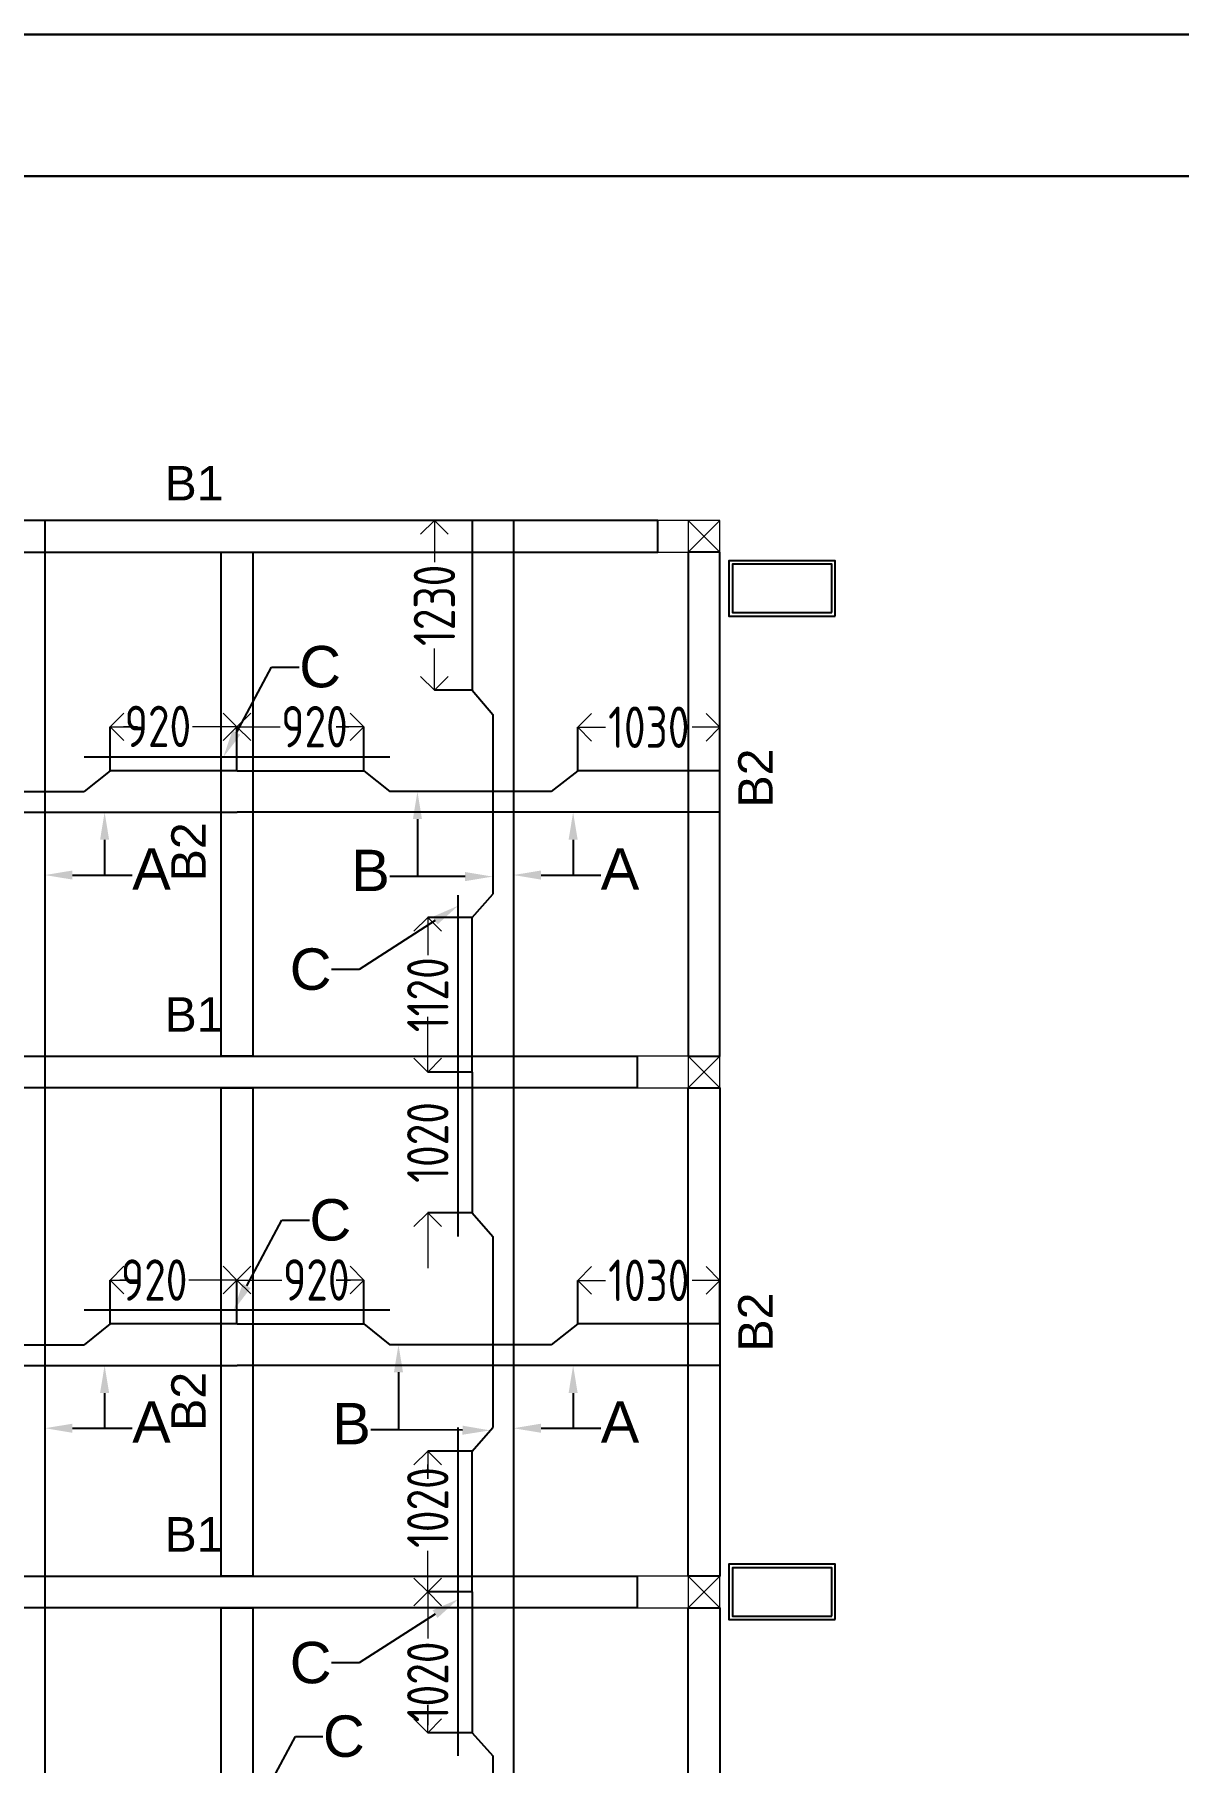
# Model space of a CAD drawing. Header units: inches. Extents: x -605 to 2991212, y -2872845 to 0.
# Drawn here: x 2847943 to 2856234, y -2243200 to -2230683 of the extents above; entities that cross this region are included whole.
import ezdxf
from ezdxf import colors
from ezdxf.entities.mleader import LeaderData, LeaderLine
from ezdxf.enums import TextEntityAlignment as Align
from ezdxf.math import Vec2, Vec3

# ---------------------------------------------------------------- set-up
doc = ezdxf.new("R2010")
doc.units = ezdxf.units.IN
doc.header["$LTSCALE"] = 600
doc.header["$MEASUREMENT"] = 0
for name, color, linetype, lineweight in [('rDIMension', 1, 'Continuous', 18), ('rRCC 2', 40, 'Continuous', 15), ('rREINF 1', 1, 'Continuous', 25), ('rSHEET', 2, 'Continuous', 30)]:
    doc.layers.add(name, color=color, linetype=linetype, lineweight=lineweight)
doc.styles.add('DIM', font='geniso.shx', dxfattribs={"width": 0.85})
doc.styles.get("Standard").update_dxf_attribs({"font": 'arial.ttf'})
doc.dimstyles.new('ST-100', dxfattribs={"dimscale": 100, "dimtxt": 2.5, "dimasz": 2, "dimexe": 0.18, "dimexo": 0.0625, "dimgap": 0.2, "dimtad": 0, "dimdec": 0, "dimzin": 0, "dimdsep": 46, "dimtxsty": 'DIM', "dimblk": 'OPEN90', "dimcen": 0.09, "dimclrd": 256, "dimclrt": 7, "dimadec": 0, "dimazin": 0, "dimtfac": 1, "dimtdec": 0, "dimtofl": 0, "dimtmove": 0, "dimatfit": 3, "dimldrblk": 'OPEN90', "dimfxl": 1, "dimtolj": 1, "dimtzin": 0, "dimlwd": -1, "dimarcsym": 0})

# ---------------------------------------------------------------- blocks, each defined once
blk = doc.blocks.new('_Open90')
at = {"color": 0, "linetype": 'ByBlock', "lineweight": -2}
for p, q in [((0, 0), (-1, 0)), ((-0.5, 0.5), (0, 0)), ((0, 0), (-0.5, -0.5))]:
    blk.add_line(p, q, dxfattribs=at)
blk = doc.blocks.new('*D973')
at = {"layer": 'Defpoints', "color": 0, "linetype": 'ByBlock'}
for p in [(2849410, -2235698), (2848490, -2236017), (2849410, -2236017)]:
    blk.add_point(p, dxfattribs=at)
at = {"layer": 'rDIMension', "color": 0, "linetype": 'ByBlock', "lineweight": -2}
for p, q in [((2848490, -2236017), (2848490, -2235698)), ((2849410, -2236017), (2849410, -2235698))]:
    blk.add_line(p, q, dxfattribs=at)
at = {"layer": 'rDIMension'}
for p, q in [((2848690, -2235698), (2848588, -2235698)), ((2849210, -2235698), (2849087, -2235698))]:
    blk.add_line(p, q, dxfattribs=at)
at = {"layer": 'rDIMension', "linetype": 'ByBlock', "xscale": 200, "yscale": 200, "zscale": 200, "rotation": 180}
blk.add_blockref('_Open90', (2848490, -2235698), dxfattribs=at)
at = {"layer": 'rDIMension', "linetype": 'ByBlock', "xscale": 200, "yscale": 200, "zscale": 200}
blk.add_blockref('_Open90', (2849410, -2235698), dxfattribs=at)
at = {"layer": 'rDIMension', "color": 7, "linetype": 'ByBlock', "insert": (2848837, -2235695), "char_height": 300, "attachment_point": 5, "style": 'DIM'}
blk.add_mtext('\\A1;920', dxfattribs=at)
blk = doc.blocks.new('*D974')
at = {"layer": 'Defpoints', "color": 0, "linetype": 'ByBlock'}
for p in [(2851880, -2235701), (2851880, -2236017), (2852910, -2236017)]:
    blk.add_point(p, dxfattribs=at)
at = {"layer": 'rDIMension', "color": 0, "linetype": 'ByBlock', "lineweight": -2}
for p, q in [((2851880, -2236017), (2851880, -2235701)), ((2852910, -2236017), (2852910, -2235701))]:
    blk.add_line(p, q, dxfattribs=at)
at = {"layer": 'rDIMension'}
for p, q in [((2852080, -2235701), (2852082, -2235701)), ((2852710, -2235701), (2852709, -2235701))]:
    blk.add_line(p, q, dxfattribs=at)
at = {"layer": 'rDIMension', "linetype": 'ByBlock', "xscale": 200, "yscale": 200, "zscale": 200, "rotation": 180}
blk.add_blockref('_Open90', (2851880, -2235701), dxfattribs=at)
at = {"layer": 'rDIMension', "linetype": 'ByBlock', "xscale": 200, "yscale": 200, "zscale": 200}
blk.add_blockref('_Open90', (2852910, -2235701), dxfattribs=at)
at = {"layer": 'rDIMension', "color": 7, "linetype": 'ByBlock', "insert": (2852395, -2235701), "char_height": 300, "attachment_point": 5, "style": 'DIM'}
blk.add_mtext('\\A1;1030', dxfattribs=at)
blk = doc.blocks.new('*D975')
at = {"layer": 'Defpoints', "color": 0, "linetype": 'ByBlock'}
for p in [(2849410, -2235698), (2849410, -2236017), (2850330, -2236017)]:
    blk.add_point(p, dxfattribs=at)
at = {"layer": 'rDIMension', "color": 0, "linetype": 'ByBlock', "lineweight": -2}
for p, q in [((2849410, -2236017), (2849410, -2235698)), ((2850330, -2236017), (2850330, -2235698))]:
    blk.add_line(p, q, dxfattribs=at)
at = {"layer": 'rDIMension'}
for p, q in [((2849610, -2235698), (2849722, -2235698)), ((2850130, -2235698), (2850221, -2235698))]:
    blk.add_line(p, q, dxfattribs=at)
at = {"layer": 'rDIMension', "linetype": 'ByBlock', "xscale": 200, "yscale": 200, "zscale": 200, "rotation": 180}
blk.add_blockref('_Open90', (2849410, -2235698), dxfattribs=at)
at = {"layer": 'rDIMension', "linetype": 'ByBlock', "xscale": 200, "yscale": 200, "zscale": 200}
blk.add_blockref('_Open90', (2850330, -2235698), dxfattribs=at)
at = {"layer": 'rDIMension', "color": 7, "linetype": 'ByBlock', "insert": (2849972, -2235697), "char_height": 300, "attachment_point": 5, "style": 'DIM'}
blk.add_mtext('\\A1;920', dxfattribs=at)
blk = doc.blocks.new('*D978')
at = {"layer": 'Defpoints', "color": 0, "linetype": 'ByBlock'}
for p in [(2851114, -2237079), (2850793, -2238199), (2851114, -2238199)]:
    blk.add_point(p, dxfattribs=at)
at = {"layer": 'rDIMension', "color": 0, "linetype": 'ByBlock', "lineweight": -2}
for p, q in [((2851114, -2237079), (2850793, -2237079)), ((2851114, -2238199), (2850793, -2238199))]:
    blk.add_line(p, q, dxfattribs=at)
at = {"layer": 'rDIMension'}
for p, q in [((2850793, -2237279), (2850793, -2237351)), ((2850793, -2237999), (2850793, -2237927))]:
    blk.add_line(p, q, dxfattribs=at)
at = {"layer": 'rDIMension', "linetype": 'ByBlock', "xscale": 200, "yscale": 200, "zscale": 200}
for p, rotation in [((2850793, -2237079), 90), ((2850793, -2238199), 270)]:
    blk.add_blockref('_Open90', p, dxfattribs=dict(at, rotation=rotation))
at = {"layer": 'rDIMension', "color": 7, "linetype": 'ByBlock', "insert": (2850793, -2237639), "char_height": 300, "attachment_point": 5, "rotation": 90, "style": 'DIM'}
blk.add_mtext('\\A1;1120', dxfattribs=at)
blk = doc.blocks.new('*D979')
at = {"layer": 'Defpoints', "color": 0, "linetype": 'ByBlock'}
for p in [(2850841, -2234203), (2851114, -2234203), (2851114, -2235433)]:
    blk.add_point(p, dxfattribs=at)
at = {"layer": 'rDIMension', "color": 0, "linetype": 'ByBlock', "lineweight": -2}
for p, q in [((2851114, -2234203), (2850841, -2234203)), ((2851114, -2235433), (2850841, -2235433))]:
    blk.add_line(p, q, dxfattribs=at)
at = {"layer": 'rDIMension'}
for p, q in [((2850841, -2234403), (2850841, -2234505)), ((2850841, -2235233), (2850841, -2235131))]:
    blk.add_line(p, q, dxfattribs=at)
at = {"layer": 'rDIMension', "linetype": 'ByBlock', "xscale": 200, "yscale": 200, "zscale": 200}
for p, rotation in [((2850841, -2234203), 90), ((2850841, -2235433), 270)]:
    blk.add_blockref('_Open90', p, dxfattribs=dict(at, rotation=rotation))
at = {"layer": 'rDIMension', "color": 7, "linetype": 'ByBlock', "insert": (2850841, -2234818), "char_height": 300, "attachment_point": 5, "rotation": 90, "style": 'DIM'}
blk.add_mtext('\\A1;1230', dxfattribs=at)
blk = doc.blocks.new('*D981')
at = {"layer": 'Defpoints', "color": 0, "linetype": 'ByBlock'}
for p in [(2849410, -2239706), (2848490, -2240024), (2849410, -2240024)]:
    blk.add_point(p, dxfattribs=at)
at = {"layer": 'rDIMension', "color": 0, "linetype": 'ByBlock', "lineweight": -2}
for p, q in [((2848490, -2240024), (2848490, -2239706)), ((2849410, -2240024), (2849410, -2239706))]:
    blk.add_line(p, q, dxfattribs=at)
at = {"layer": 'rDIMension'}
for p, q in [((2848690, -2239706), (2848560, -2239706)), ((2849210, -2239706), (2849060, -2239706))]:
    blk.add_line(p, q, dxfattribs=at)
at = {"layer": 'rDIMension', "linetype": 'ByBlock', "xscale": 200, "yscale": 200, "zscale": 200, "rotation": 180}
blk.add_blockref('_Open90', (2848490, -2239706), dxfattribs=at)
at = {"layer": 'rDIMension', "linetype": 'ByBlock', "xscale": 200, "yscale": 200, "zscale": 200}
blk.add_blockref('_Open90', (2849410, -2239706), dxfattribs=at)
at = {"layer": 'rDIMension', "color": 7, "linetype": 'ByBlock', "insert": (2848810, -2239706), "char_height": 300, "attachment_point": 5, "style": 'DIM'}
blk.add_mtext('\\A1;920', dxfattribs=at)
blk = doc.blocks.new('*D982')
at = {"layer": 'Defpoints', "color": 0, "linetype": 'ByBlock'}
for p in [(2851880, -2239708), (2851880, -2240024), (2852910, -2240024)]:
    blk.add_point(p, dxfattribs=at)
at = {"layer": 'rDIMension', "color": 0, "linetype": 'ByBlock', "lineweight": -2}
for p, q in [((2851880, -2240024), (2851880, -2239708)), ((2852910, -2240024), (2852910, -2239708))]:
    blk.add_line(p, q, dxfattribs=at)
at = {"layer": 'rDIMension'}
for p, q in [((2852080, -2239708), (2852082, -2239708)), ((2852710, -2239708), (2852709, -2239708))]:
    blk.add_line(p, q, dxfattribs=at)
at = {"layer": 'rDIMension', "linetype": 'ByBlock', "xscale": 200, "yscale": 200, "zscale": 200, "rotation": 180}
blk.add_blockref('_Open90', (2851880, -2239708), dxfattribs=at)
at = {"layer": 'rDIMension', "linetype": 'ByBlock', "xscale": 200, "yscale": 200, "zscale": 200}
blk.add_blockref('_Open90', (2852910, -2239708), dxfattribs=at)
at = {"layer": 'rDIMension', "color": 7, "linetype": 'ByBlock', "insert": (2852395, -2239708), "char_height": 300, "attachment_point": 5, "style": 'DIM'}
blk.add_mtext('\\A1;1030', dxfattribs=at)
blk = doc.blocks.new('*D983')
at = {"layer": 'Defpoints', "color": 0, "linetype": 'ByBlock'}
for p in [(2849410, -2239706), (2849410, -2240024), (2850330, -2240024)]:
    blk.add_point(p, dxfattribs=at)
at = {"layer": 'rDIMension', "color": 0, "linetype": 'ByBlock', "lineweight": -2}
for p, q in [((2849410, -2240024), (2849410, -2239706)), ((2850330, -2240024), (2850330, -2239706))]:
    blk.add_line(p, q, dxfattribs=at)
at = {"layer": 'rDIMension'}
for p, q in [((2849610, -2239706), (2849735, -2239706)), ((2850130, -2239706), (2850234, -2239706))]:
    blk.add_line(p, q, dxfattribs=at)
at = {"layer": 'rDIMension', "linetype": 'ByBlock', "xscale": 200, "yscale": 200, "zscale": 200, "rotation": 180}
blk.add_blockref('_Open90', (2849410, -2239706), dxfattribs=at)
at = {"layer": 'rDIMension', "linetype": 'ByBlock', "xscale": 200, "yscale": 200, "zscale": 200}
blk.add_blockref('_Open90', (2850330, -2239706), dxfattribs=at)
at = {"layer": 'rDIMension', "color": 7, "linetype": 'ByBlock', "insert": (2849985, -2239705), "char_height": 300, "attachment_point": 5, "style": 'DIM'}
blk.add_mtext('\\A1;920', dxfattribs=at)
blk = doc.blocks.new('*D1053')
at = {"layer": 'Defpoints', "color": 0, "linetype": 'ByBlock'}
for p in [(2850793, -2238199), (2851114, -2238199), (2851114, -2239219)]:
    blk.add_point(p, dxfattribs=at)
at = {"layer": 'rDIMension'}
for p, q in [((2850793, -2237999), (2850793, -2237799)), ((2850793, -2239419), (2850793, -2239619))]:
    blk.add_line(p, q, dxfattribs=at)
at = {"layer": 'rDIMension', "color": 0, "linetype": 'ByBlock', "lineweight": -2}
for p, q in [((2851114, -2238199), (2850793, -2238199)), ((2851114, -2239219), (2850793, -2239219))]:
    blk.add_line(p, q, dxfattribs=at)
at = {"layer": 'rDIMension', "linetype": 'ByBlock', "xscale": 200, "yscale": 200, "zscale": 200}
for p, rotation in [((2850793, -2238199), 270), ((2850793, -2239219), 90)]:
    blk.add_blockref('_Open90', p, dxfattribs=dict(at, rotation=rotation))
at = {"layer": 'rDIMension', "color": 7, "linetype": 'ByBlock', "insert": (2850793, -2238709), "char_height": 300, "attachment_point": 5, "rotation": 90, "style": 'DIM'}
blk.add_mtext('\\A1;1020', dxfattribs=at)
blk = doc.blocks.new('*D1054')
at = {"layer": 'Defpoints', "color": 0, "linetype": 'ByBlock'}
for p in [(2851114, -2240945), (2850793, -2241965), (2851114, -2241965)]:
    blk.add_point(p, dxfattribs=at)
at = {"layer": 'rDIMension', "color": 0, "linetype": 'ByBlock', "lineweight": -2}
for p, q in [((2851114, -2240945), (2850793, -2240945)), ((2851114, -2241965), (2850793, -2241965))]:
    blk.add_line(p, q, dxfattribs=at)
at = {"layer": 'rDIMension'}
for p, q in [((2850793, -2241145), (2850793, -2241041)), ((2850793, -2241765), (2850793, -2241668))]:
    blk.add_line(p, q, dxfattribs=at)
at = {"layer": 'rDIMension', "linetype": 'ByBlock', "xscale": 200, "yscale": 200, "zscale": 200}
for p, rotation in [((2850793, -2240945), 90), ((2850793, -2241965), 270)]:
    blk.add_blockref('_Open90', p, dxfattribs=dict(at, rotation=rotation))
at = {"layer": 'rDIMension', "color": 7, "linetype": 'ByBlock', "insert": (2850793, -2241354), "char_height": 300, "attachment_point": 5, "rotation": 90, "style": 'DIM'}
blk.add_mtext('\\A1;1020', dxfattribs=at)
blk = doc.blocks.new('*D1057')
at = {"layer": 'Defpoints', "color": 0, "linetype": 'ByBlock'}
for p in [(2850793, -2241965), (2851114, -2241965), (2851114, -2242985)]:
    blk.add_point(p, dxfattribs=at)
at = {"layer": 'rDIMension', "color": 0, "linetype": 'ByBlock', "lineweight": -2}
for p, q in [((2851114, -2241965), (2850793, -2241965)), ((2851114, -2242985), (2850793, -2242985))]:
    blk.add_line(p, q, dxfattribs=at)
at = {"layer": 'rDIMension'}
for p, q in [((2850793, -2242165), (2850793, -2242303)), ((2850793, -2242785), (2850793, -2242930))]:
    blk.add_line(p, q, dxfattribs=at)
at = {"layer": 'rDIMension', "linetype": 'ByBlock', "xscale": 200, "yscale": 200, "zscale": 200}
for p, rotation in [((2850793, -2241965), 90), ((2850793, -2242985), 270)]:
    blk.add_blockref('_Open90', p, dxfattribs=dict(at, rotation=rotation))
at = {"layer": 'rDIMension', "color": 7, "linetype": 'ByBlock', "insert": (2850793, -2242617), "char_height": 300, "attachment_point": 5, "rotation": 90, "style": 'DIM'}
blk.add_mtext('\\A1;1020', dxfattribs=at)

msp = doc.modelspace()

# ---------------------------------------------------------------- linework, layer by layer
at = {"color": 1, "linetype": 'ByBlock'}
for points in [[(2852460.3, -2234202.9), (2846360.3, -2234202.9), (2846360.3, -2234432.9), (2852460.3, -2234432.9)], [(2849295.3, -2234432.9), (2849525.3, -2234432.9), (2849525.3, -2238084), (2849295.3, -2238084)], [(2852910.3, -2234432.9), (2852680.3, -2234432.9), (2852680.3, -2238084), (2852910.3, -2238084)], [(2846510.3, -2238084), (2852310.3, -2238084), (2852310.3, -2238314), (2846510.3, -2238314)], [(2849295.3, -2238314), (2849525.3, -2238314), (2849525.3, -2241850), (2849295.3, -2241850)], [(2852680.3, -2238314), (2852910.3, -2238314), (2852910.3, -2241850), (2852680.3, -2241850)], [(2846510.3, -2241850), (2852310.3, -2241850), (2852310.3, -2242080), (2846510.3, -2242080)], [(2849295.3, -2242080), (2849525.3, -2242080), (2849525.3, -2245550), (2849295.3, -2245550)], [(2852680.3, -2242080), (2852910.3, -2242080), (2852910.3, -2245550), (2852680.3, -2245550)]]:
    msp.add_lwpolyline(points, close=True, dxfattribs=at)
at = {"color": 4, "linetype": 'ByBlock'}
for points in [[(2848017.8, -2234202.9), (2848017.8, -2238199)], [(2851113.6, -2234202.9), (2851113.6, -2235432.9), (2851263.6, -2235609.8)], [(2851413.6, -2234202.9), (2851413.6, -2238199)], [(2851263.6, -2235609.8), (2851263.6, -2236911.2)], [(2850518.5, -2235916.6), (2848302, -2235916.6)], [(2849410.3, -2236016.6), (2848490.3, -2236016.6), (2848302, -2236166.6)], [(2849410.3, -2236016.6), (2850330.3, -2236016.6), (2850518.5, -2236166.6)], [(2852910.3, -2236016.6), (2851880.3, -2236016.6), (2851687, -2236166.6)], [(2847133.5, -2236166.6), (2848302, -2236166.6)], [(2851687, -2236166.6), (2850518.5, -2236166.6)], [(2845910.3, -2236316.6), (2849410.3, -2236316.6)], [(2852910.3, -2236316.6), (2849410.3, -2236316.6)], [(2851013.6, -2239390.8), (2851013.6, -2236916.6)], [(2851113.6, -2238199), (2851113.6, -2237079), (2851263.6, -2236911.2)], [(2848017.8, -2238199), (2848017.8, -2241965)], [(2851113.6, -2238199), (2851113.6, -2239219), (2851263.6, -2239390.8)], [(2851413.6, -2238199), (2851413.6, -2241965)], [(2851263.6, -2239390.8), (2851263.6, -2240773.2)], [(2850518.5, -2239924.1), (2848302, -2239924.1)], [(2849410.3, -2240024.1), (2848490.3, -2240024.1), (2848302, -2240174.1)], [(2849410.3, -2240024.1), (2850330.3, -2240024.1), (2850518.5, -2240174.1)], [(2852910.3, -2240024.1), (2851880.3, -2240024.1), (2851687, -2240174.1)], [(2847133.5, -2240174.1), (2848302, -2240174.1)], [(2851687, -2240174.1), (2850518.5, -2240174.1)], [(2845910.3, -2240324.1), (2849410.3, -2240324.1)], [(2852910.3, -2240324.1), (2849410.3, -2240324.1)], [(2851013.6, -2243151.8), (2851013.6, -2240773.2)], [(2851113.6, -2241965), (2851113.6, -2240945), (2851263.6, -2240773.2)], [(2848017.8, -2241965), (2848017.8, -2245665)], [(2851113.6, -2241965), (2851113.6, -2242985), (2851263.6, -2243151.8)], [(2851413.6, -2241965), (2851413.6, -2245665)], [(2851263.6, -2243151.8), (2851263.6, -2244478.2)]]:
    msp.add_lwpolyline(points, dxfattribs=at)
at = {"color": 6, "linetype": 'ByBlock'}
for points in [[(2853745.3, -2234895.4), (2853745.3, -2234495.4), (2852975.3, -2234495.4), (2852975.3, -2234895.4)], [(2853745.3, -2242165), (2853745.3, -2241765), (2852975.3, -2241765), (2852975.3, -2242165)]]:
    msp.add_lwpolyline(points, close=True, dxfattribs=at)
at = {"color": 3, "linetype": 'ByBlock'}
for points in [[(2853720.3, -2234870.4), (2853720.3, -2234520.4), (2853000.3, -2234520.4), (2853000.3, -2234870.4)], [(2853720.3, -2242140), (2853720.3, -2241790), (2853000.3, -2241790), (2853000.3, -2242140)]]:
    msp.add_lwpolyline(points, close=True, dxfattribs=at)
at = {"layer": 'rRCC 2', "color": 6}
for p, q in [((2852910.3, -2234202.9), (2852680.3, -2234432.9)), ((2852910.3, -2234432.9), (2852680.3, -2234202.9)), ((2852910.3, -2238084), (2852680.3, -2238314)), ((2852910.3, -2238314), (2852680.3, -2238084)), ((2852910.3, -2241850), (2852680.3, -2242080)), ((2852910.3, -2242080), (2852680.3, -2241850))]:
    msp.add_line(p, q, dxfattribs=at)
for points in [[(2852910.3, -2234432.9), (2852910.3, -2234202.9), (2852460.3, -2234202.9), (2852460.3, -2234432.9)], [(2852910.3, -2234202.9), (2852680.3, -2234202.9), (2852680.3, -2234432.9), (2852910.3, -2234432.9)], [(2852910.3, -2238314), (2852910.3, -2238084), (2852310.3, -2238084), (2852310.3, -2238314)], [(2852910.3, -2238084), (2852680.3, -2238084), (2852680.3, -2238314), (2852910.3, -2238314)], [(2852910.3, -2242080), (2852910.3, -2241850), (2852310.3, -2241850), (2852310.3, -2242080)], [(2852910.3, -2241850), (2852680.3, -2241850), (2852680.3, -2242080), (2852910.3, -2242080)]]:
    msp.add_lwpolyline(points, close=True, dxfattribs=at)
at = {"layer": 'rSHEET'}
msp.add_lwpolyline([(2899023.7, -2338408.5), (2899023.7, -2230682.9), (2822854, -2230682.9), (2822854, -2338408.5)], close=True, dxfattribs=at)
msp.add_lwpolyline([(2897999.7, -2336613), (2897999.7, -2232478.3, 0.4142136), (2897230.2, -2231708.9), (2824647.5, -2231708.9, 0.4142136), (2823878.1, -2232478.3), (2823878.1, -2336613, 0.4142136), (2824647.5, -2337382.5), (2897230.2, -2337382.5, 0.4142136)], format="xyb", close=True, dxfattribs=at)

# ---------------------------------------------------------------- texts
at = {"layer": 'rRCC 2'}
for p in [(2849099, -2233932.8), (2849099, -2237781.6), (2849099, -2241548.5)]:
    msp.add_text('B1', height=250, dxfattribs=at).set_placement(p, align=Align.MIDDLE_CENTER)
for p in [(2853168, -2236068.6), (2849058.9, -2236603.6), (2853168, -2240009.9), (2849058.9, -2240584.4)]:
    msp.add_text('B2', height=250, rotation=90, dxfattribs=at).set_placement(p, align=Align.MIDDLE_CENTER)

# ---------------------------------------------------------------- dimensions: what is measured, and where the dimension line sits
at = {"layer": 'rDIMension', "color": 1, "linetype": 'ByBlock'}
for base, p1, p2, picture, middle in [((2850840.9, -2234202.9), (2851113.6, -2235432.9), (2851113.6, -2234202.9), '*D979', (2850840.9, -2234817.9)), ((2850793, -2238199), (2851113.6, -2237079), (2851113.6, -2238199), '*D978', (2850793, -2237639)), ((2850792.9, -2238199), (2851113.6, -2239219), (2851113.6, -2238199), '*D1053', (2850792.9, -2238709))]:
    dim = msp.add_linear_dim(base=base, p1=p1, p2=p2, angle=90, dimstyle='ST-100', override={"dimtxt": 3, "dimexe": 0, "dimexo": 0, "dimtmove": 1, "dimfxl": 1.25, "dimtfillclr": 256, "dimarcsym": 2}, dxfattribs=at)
    dim.commit()
    dim.dimension.update_dxf_attribs({"geometry": picture, "text_midpoint": middle})
for base, p1, p2, picture, middle in [((2849410.3, -2235698.2), (2848490.3, -2236016.6), (2849410.3, -2236016.6), '*D973', (2848837.3, -2235695.3)), ((2849410.3, -2239705.7), (2848490.3, -2240024.1), (2849410.3, -2240024.1), '*D981', (2848809.9, -2239705.9))]:
    dim = msp.add_linear_dim(base=base, p1=p1, p2=p2, dimstyle='ST-100', override={"dimtxt": 3, "dimexe": 0, "dimexo": 0, "dimtmove": 1, "dimfxl": 1.25, "dimtfillclr": 256, "dimarcsym": 2}, dxfattribs=at)
    dim.commit()
    dim.dimension.update_dxf_attribs({"geometry": picture, "text_midpoint": middle, "dimtype": 160})
for base, p1, p2, angle, override, picture, middle in [((2849410.3, -2235698.2), (2850330.3, -2236016.6), (2849410.3, -2236016.6), 180, {"dimtxt": 3, "dimexe": 0, "dimexo": 0, "dimtmove": 1, "dimfxl": 1.25, "dimtfillclr": 256, "dimarcsym": 2}, '*D975', (2849971.6, -2235697.5)), ((2851880.3, -2235700.8), (2852910.3, -2236016.6), (2851880.3, -2236016.6), 180, {"dimtxt": 3, "dimasz": 2, "dimexe": 0, "dimexo": 0, "dimtmove": 1, "dimfxl": 1.25, "dimtfillclr": 256, "dimarcsym": 2}, '*D974', (2852395.3, -2235700.8)), ((2849410.3, -2239705.7), (2850330.3, -2240024.1), (2849410.3, -2240024.1), 180, {"dimtxt": 3, "dimexe": 0, "dimexo": 0, "dimtmove": 1, "dimfxl": 1.25, "dimtfillclr": 256, "dimarcsym": 2}, '*D983', (2849984.6, -2239705.2)), ((2851880.3, -2239708.3), (2852910.3, -2240024.1), (2851880.3, -2240024.1), 180, {"dimtxt": 3, "dimasz": 2, "dimexe": 0, "dimexo": 0, "dimtmove": 1, "dimfxl": 1.25, "dimtfillclr": 256, "dimarcsym": 2}, '*D982', (2852395.3, -2239708.3)), ((2850792.9, -2241965), (2851113.6, -2240945), (2851113.6, -2241965), 90, {"dimtxt": 3, "dimexe": 0, "dimexo": 0, "dimtmove": 1, "dimfxl": 1.25, "dimtfillclr": 256, "dimarcsym": 2}, '*D1054', (2850792.9, -2241354.4)), ((2850792.9, -2241965), (2851113.6, -2242985), (2851113.6, -2241965), 90, {"dimtxt": 3, "dimexe": 0, "dimexo": 0, "dimtmove": 1, "dimfxl": 1.25, "dimtfillclr": 256, "dimarcsym": 2}, '*D1057', (2850792.9, -2242616.7))]:
    dim = msp.add_linear_dim(base=base, p1=p1, p2=p2, angle=angle, dimstyle='ST-100', override=override, dxfattribs=at)
    dim.commit()
    dim.dimension.update_dxf_attribs({"geometry": picture, "text_midpoint": middle, "dimtype": 160})

# ---------------------------------------------------------------- leaders
at = {"layer": 'rREINF 1', "color": 3, "linetype": 'ByBlock'}
ml = msp.add_multileader_mtext('Standard', dxfattribs=at)
ml.set_content('C', color=3)
ml.set_leader_properties()
ml.build(insert=Vec2(0, 0))
ml.multileader.update_dxf_attribs({"text_top_attachment_type": 0, "text_bottom_attachment_type": 0, "dogleg_length": 200, "arrow_head_size": 200})
ctx = ml.context
ctx.base_point, ctx.char_height, ctx.arrow_head_size, ctx.landing_gap_size, ctx.plane_origin = Vec3(2849861, -2235264.7), 300, 200, 0.09, Vec3(2848890.2, -2236167.2)
notes = []
notes.append((ctx, [(0, (1, 1, 0), (2849661, -2235264.7), (1, 0), 200, [(0, [(2849311.6, -2235916.6)], 256, [])])]))
ctx.mtext.insert, ctx.mtext.flow_direction = Vec3(2849861.1, -2235112.1), 5
ml = msp.add_multileader_mtext('Standard', dxfattribs=at)
ml.set_content('B', color=3)
ml.set_leader_properties()
ml.build(insert=Vec2(0, 0))
ml.multileader.update_dxf_attribs({"text_top_attachment_type": 0, "text_bottom_attachment_type": 0, "dogleg_length": 200, "arrow_head_size": 200})
ctx = ml.context
ctx.base_point, ctx.char_height, ctx.arrow_head_size, ctx.landing_gap_size, ctx.plane_origin = Vec3(2850291.3, -2236782.9), 300, 200, 0.09, Vec3(2850752.1, -2236189.7)
ctx.text_align_type = 2
notes.append((ctx, [(0, (1, 1, 0), (2850718, -2236782.9), (-1, 0), 200, [(0, [(2850718, -2236166.6)], 256, [])])]))
ctx.mtext.insert, ctx.mtext.alignment, ctx.mtext.flow_direction = Vec3(2850517.9, -2236588.5), 3, 5
ml = msp.add_multileader_mtext('Standard', dxfattribs=at)
ml.set_content('A', color=3)
ml.set_leader_properties()
ml.build(insert=Vec2(0, 0))
ml.multileader.update_dxf_attribs({"text_top_attachment_type": 0, "text_bottom_attachment_type": 0, "dogleg_length": 200, "arrow_head_size": 200})
ctx = ml.context
ctx.base_point, ctx.char_height, ctx.arrow_head_size, ctx.landing_gap_size, ctx.plane_origin = Vec3(2848650.6, -2236771.8), 300, 200, 0.09, Vec3(2848604, -2236178.5)
notes.append((ctx, [(0, (1, 1, 0), (2848450.6, -2236771.8), (1, 0), 200, [(0, [(2848450.6, -2236316.6)], 256, [])])]))
ctx.mtext.insert, ctx.mtext.flow_direction = Vec3(2848650.7, -2236577.4), 5
ml = msp.add_multileader_mtext('Standard', dxfattribs=at)
ml.set_content('A', color=3)
ml.set_leader_properties()
ml.build(insert=Vec2(0, 0))
ml.multileader.update_dxf_attribs({"text_top_attachment_type": 0, "text_bottom_attachment_type": 0, "dogleg_length": 200, "arrow_head_size": 200})
ctx = ml.context
ctx.base_point, ctx.char_height, ctx.arrow_head_size, ctx.landing_gap_size, ctx.plane_origin = Vec3(2852046.4, -2236771.8), 300, 200, 0.09, Vec3(2851999.8, -2236178.5)
notes.append((ctx, [(0, (1, 1, 0), (2851846.4, -2236771.8), (1, 0), 200, [(0, [(2851846.4, -2236316.6)], 256, [])])]))
ctx.mtext.insert, ctx.mtext.flow_direction = Vec3(2852046.5, -2236577.4), 5
ml = msp.add_multileader_mtext('Standard', dxfattribs=at)
ml.set_content('', color=3)
ml.set_leader_properties()
ml.build(insert=Vec2(0, 0))
ml.multileader.update_dxf_attribs({"text_top_attachment_type": 0, "text_bottom_attachment_type": 0, "dogleg_length": 200, "arrow_head_size": 200})
ctx = ml.context
ctx.base_point, ctx.char_height, ctx.arrow_head_size, ctx.landing_gap_size, ctx.plane_origin = Vec3(2848650.6, -2236771.8), 300, 200, 0.09, Vec3(2848034.7, -2236771.8)
notes.append((ctx, [(0, (1, 1, 0), (2848450.6, -2236771.8), (1, 0), 200, [(0, [(2848017.8, -2236771.8)], 256, [])])]))
ctx.mtext.insert, ctx.mtext.flow_direction = Vec3(2848650.7, -2236621.8), 5
ml = msp.add_multileader_mtext('Standard', dxfattribs=at)
ml.set_content('', color=3)
ml.set_leader_properties()
ml.build(insert=Vec2(0, 0))
ml.multileader.update_dxf_attribs({"text_top_attachment_type": 0, "text_bottom_attachment_type": 0, "dogleg_length": 200, "arrow_head_size": 200})
ctx = ml.context
ctx.base_point, ctx.char_height, ctx.arrow_head_size, ctx.landing_gap_size, ctx.plane_origin = Vec3(2850517.8, -2236782.9), 300, 200, 0.09, Vec3(2851321.3, -2236782.9)
ctx.text_align_type = 2
notes.append((ctx, [(0, (1, 1, 0), (2850718, -2236782.9), (-1, 0), 200, [(0, [(2851263.6, -2236782.9)], 256, [])])]))
ctx.mtext.insert, ctx.mtext.alignment, ctx.mtext.flow_direction = Vec3(2850517.9, -2236632.9), 3, 5
ml = msp.add_multileader_mtext('Standard', dxfattribs=at)
ml.set_content('', color=3)
ml.set_leader_properties()
ml.build(insert=Vec2(0, 0))
ml.multileader.update_dxf_attribs({"text_top_attachment_type": 0, "text_bottom_attachment_type": 0, "dogleg_length": 200, "arrow_head_size": 200})
ctx = ml.context
ctx.base_point, ctx.char_height, ctx.arrow_head_size, ctx.landing_gap_size, ctx.plane_origin = Vec3(2852046.4, -2236771.8), 300, 200, 0.09, Vec3(2851430.6, -2236771.8)
notes.append((ctx, [(0, (1, 1, 0), (2851846.4, -2236771.8), (1, 0), 200, [(0, [(2851413.6, -2236771.8)], 256, [])])]))
ctx.mtext.insert, ctx.mtext.flow_direction = Vec3(2852046.5, -2236621.8), 5
ml = msp.add_multileader_mtext('Standard', dxfattribs=at)
ml.set_content('C', color=3)
ml.set_leader_properties()
ml.build(insert=Vec2(0, 0))
ml.multileader.update_dxf_attribs({"text_top_attachment_type": 0, "text_bottom_attachment_type": 0, "dogleg_length": 200, "arrow_head_size": 200})
ctx = ml.context
ctx.base_point, ctx.char_height, ctx.arrow_head_size, ctx.landing_gap_size, ctx.plane_origin = Vec3(2849829.7, -2237455.7), 300, 200, 0.09, Vec3(2850592.2, -2237244.4)
ctx.text_align_type = 2
notes.append((ctx, [(1, (1, 1, 0), (2850295.1, -2237455.7), (-1, 0), 200, [(0, [(2851013.6, -2236993.8)], 256, [])])]))
ctx.mtext.insert, ctx.mtext.alignment, ctx.mtext.flow_direction = Vec3(2850095, -2237303.1), 3, 5
ml = msp.add_multileader_mtext('Standard', dxfattribs=at)
ml.set_content('C', color=3)
ml.set_leader_properties()
ml.build(insert=Vec2(0, 0))
ml.multileader.update_dxf_attribs({"text_top_attachment_type": 0, "text_bottom_attachment_type": 0, "dogleg_length": 200, "arrow_head_size": 200})
ctx = ml.context
ctx.base_point, ctx.char_height, ctx.arrow_head_size, ctx.landing_gap_size, ctx.plane_origin = Vec3(2849935.3, -2239272.2), 300, 200, 0.09, Vec3(2848964.4, -2240174.7)
notes.append((ctx, [(0, (1, 1, 0), (2849735.3, -2239272.2), (1, 0), 200, [(0, [(2849385.8, -2239924.1)], 256, [])])]))
ctx.mtext.insert, ctx.mtext.flow_direction = Vec3(2849935.4, -2239119.6), 5
ml = msp.add_multileader_mtext('Standard', dxfattribs=at)
ml.set_content('B', color=3)
ml.set_leader_properties()
ml.build(insert=Vec2(0, 0))
ml.multileader.update_dxf_attribs({"text_top_attachment_type": 0, "text_bottom_attachment_type": 0, "dogleg_length": 200, "arrow_head_size": 200})
ctx = ml.context
ctx.base_point, ctx.char_height, ctx.arrow_head_size, ctx.landing_gap_size, ctx.plane_origin = Vec3(2850153.8, -2240790.4), 300, 200, 0.09, Vec3(2850614.7, -2240197.2)
ctx.text_align_type = 2
notes.append((ctx, [(0, (1, 1, 0), (2850580.5, -2240790.4), (-1, 0), 200, [(0, [(2850580.5, -2240174.1)], 256, [])])]))
ctx.mtext.insert, ctx.mtext.alignment, ctx.mtext.flow_direction = Vec3(2850380.4, -2240596), 3, 5
ml = msp.add_multileader_mtext('Standard', dxfattribs=at)
ml.set_content('A', color=3)
ml.set_leader_properties()
ml.build(insert=Vec2(0, 0))
ml.multileader.update_dxf_attribs({"text_top_attachment_type": 0, "text_bottom_attachment_type": 0, "dogleg_length": 200, "arrow_head_size": 200})
ctx = ml.context
ctx.base_point, ctx.char_height, ctx.arrow_head_size, ctx.landing_gap_size, ctx.plane_origin = Vec3(2848650.6, -2240779.3), 300, 200, 0.09, Vec3(2848604, -2240186)
notes.append((ctx, [(0, (1, 1, 0), (2848450.6, -2240779.3), (1, 0), 200, [(0, [(2848450.6, -2240324.1)], 256, [])])]))
ctx.mtext.insert, ctx.mtext.flow_direction = Vec3(2848650.7, -2240584.9), 5
ml = msp.add_multileader_mtext('Standard', dxfattribs=at)
ml.set_content('A', color=3)
ml.set_leader_properties()
ml.build(insert=Vec2(0, 0))
ml.multileader.update_dxf_attribs({"text_top_attachment_type": 0, "text_bottom_attachment_type": 0, "dogleg_length": 200, "arrow_head_size": 200})
ctx = ml.context
ctx.base_point, ctx.char_height, ctx.arrow_head_size, ctx.landing_gap_size, ctx.plane_origin = Vec3(2852046.4, -2240779.3), 300, 200, 0.09, Vec3(2851999.8, -2240186)
notes.append((ctx, [(0, (1, 1, 0), (2851846.4, -2240779.3), (1, 0), 200, [(0, [(2851846.4, -2240324.1)], 256, [])])]))
ctx.mtext.insert, ctx.mtext.flow_direction = Vec3(2852046.5, -2240584.9), 5
ml = msp.add_multileader_mtext('Standard', dxfattribs=at)
ml.set_content('', color=3)
ml.set_leader_properties()
ml.build(insert=Vec2(0, 0))
ml.multileader.update_dxf_attribs({"text_top_attachment_type": 0, "text_bottom_attachment_type": 0, "dogleg_length": 200, "arrow_head_size": 200})
ctx = ml.context
ctx.base_point, ctx.char_height, ctx.arrow_head_size, ctx.landing_gap_size, ctx.plane_origin = Vec3(2848650.6, -2240779.3), 300, 200, 0.09, Vec3(2848034.7, -2240779.3)
notes.append((ctx, [(0, (1, 1, 0), (2848450.6, -2240779.3), (1, 0), 200, [(0, [(2848017.8, -2240779.3)], 256, [])])]))
ctx.mtext.insert, ctx.mtext.flow_direction = Vec3(2848650.7, -2240629.3), 5
ml = msp.add_multileader_mtext('Standard', dxfattribs=at)
ml.set_content('', color=3)
ml.set_leader_properties()
ml.build(insert=Vec2(0, 0))
ml.multileader.update_dxf_attribs({"text_top_attachment_type": 0, "text_bottom_attachment_type": 0, "dogleg_length": 200, "arrow_head_size": 200})
ctx = ml.context
ctx.base_point, ctx.char_height, ctx.arrow_head_size, ctx.landing_gap_size, ctx.plane_origin = Vec3(2850380.4, -2240790.4), 300, 200, 0.09, Vec3(2851183.9, -2240790.4)
ctx.text_align_type = 2
notes.append((ctx, [(0, (1, 1, 0), (2850580.5, -2240790.4), (-1, 0), 200, [(0, [(2851244.6, -2240794.9)], 256, [])])]))
ctx.mtext.insert, ctx.mtext.alignment, ctx.mtext.flow_direction = Vec3(2850380.4, -2240640.4), 3, 5
ml = msp.add_multileader_mtext('Standard', dxfattribs=at)
ml.set_content('', color=3)
ml.set_leader_properties()
ml.build(insert=Vec2(0, 0))
ml.multileader.update_dxf_attribs({"text_top_attachment_type": 0, "text_bottom_attachment_type": 0, "dogleg_length": 200, "arrow_head_size": 200})
ctx = ml.context
ctx.base_point, ctx.char_height, ctx.arrow_head_size, ctx.landing_gap_size, ctx.plane_origin = Vec3(2852046.4, -2240779.3), 300, 200, 0.09, Vec3(2851430.6, -2240779.3)
notes.append((ctx, [(0, (1, 1, 0), (2851846.4, -2240779.3), (1, 0), 200, [(0, [(2851413.6, -2240779.3)], 256, [])])]))
ctx.mtext.insert, ctx.mtext.flow_direction = Vec3(2852046.5, -2240629.3), 5
ml = msp.add_multileader_mtext('Standard', dxfattribs=at)
ml.set_content('C', color=3)
ml.set_leader_properties()
ml.build(insert=Vec2(0, 0))
ml.multileader.update_dxf_attribs({"text_top_attachment_type": 0, "text_bottom_attachment_type": 0, "dogleg_length": 200, "arrow_head_size": 200})
ctx = ml.context
ctx.base_point, ctx.char_height, ctx.arrow_head_size, ctx.landing_gap_size, ctx.plane_origin = Vec3(2849830, -2242479.4), 300, 200, 0.09, Vec3(2850592.5, -2242268.2)
ctx.text_align_type = 2
notes.append((ctx, [(1, (1, 1, 0), (2850295.4, -2242479.4), (-1, 0), 200, [(0, [(2851013.9, -2242017.5)], 256, [])])]))
ctx.mtext.insert, ctx.mtext.alignment, ctx.mtext.flow_direction = Vec3(2850095.3, -2242326.9), 3, 5
ml = msp.add_multileader_mtext('Standard', dxfattribs=at)
ml.set_content('C', color=3)
ml.set_leader_properties()
ml.build(insert=Vec2(0, 0))
ml.multileader.update_dxf_attribs({"text_top_attachment_type": 0, "text_bottom_attachment_type": 0, "dogleg_length": 200, "arrow_head_size": 200})
ctx = ml.context
ctx.base_point, ctx.char_height, ctx.arrow_head_size, ctx.landing_gap_size, ctx.plane_origin = Vec3(2850033, -2243012.4), 300, 200, 0.09, Vec3(2849062.2, -2243914.9)
notes.append((ctx, [(0, (1, 1, 0), (2849833, -2243012.4), (1, 0), 200, [(0, [(2849483.6, -2243664.3)], 256, [])])]))
ctx.mtext.insert, ctx.mtext.flow_direction = Vec3(2850033.1, -2242859.9), 5
for ctx, leaders in notes:
    for number, flags, end, landing, length, lines in leaders:
        leader = LeaderData()
        leader.index, (leader.has_last_leader_line, leader.has_dogleg_vector, leader.attachment_direction) = number, flags
        leader.last_leader_point, leader.dogleg_vector, leader.dogleg_length = Vec3(end), Vec3(landing), length
        for number, points, colour, breaks in lines:
            line = LeaderLine()
            line.index, line.vertices, line.color, line.breaks = number, Vec3.list(points), colors.encode_raw_color(colour), breaks
            leader.lines.append(line)
        ctx.leaders.append(leader)

doc.saveas('drawing.dxf')
